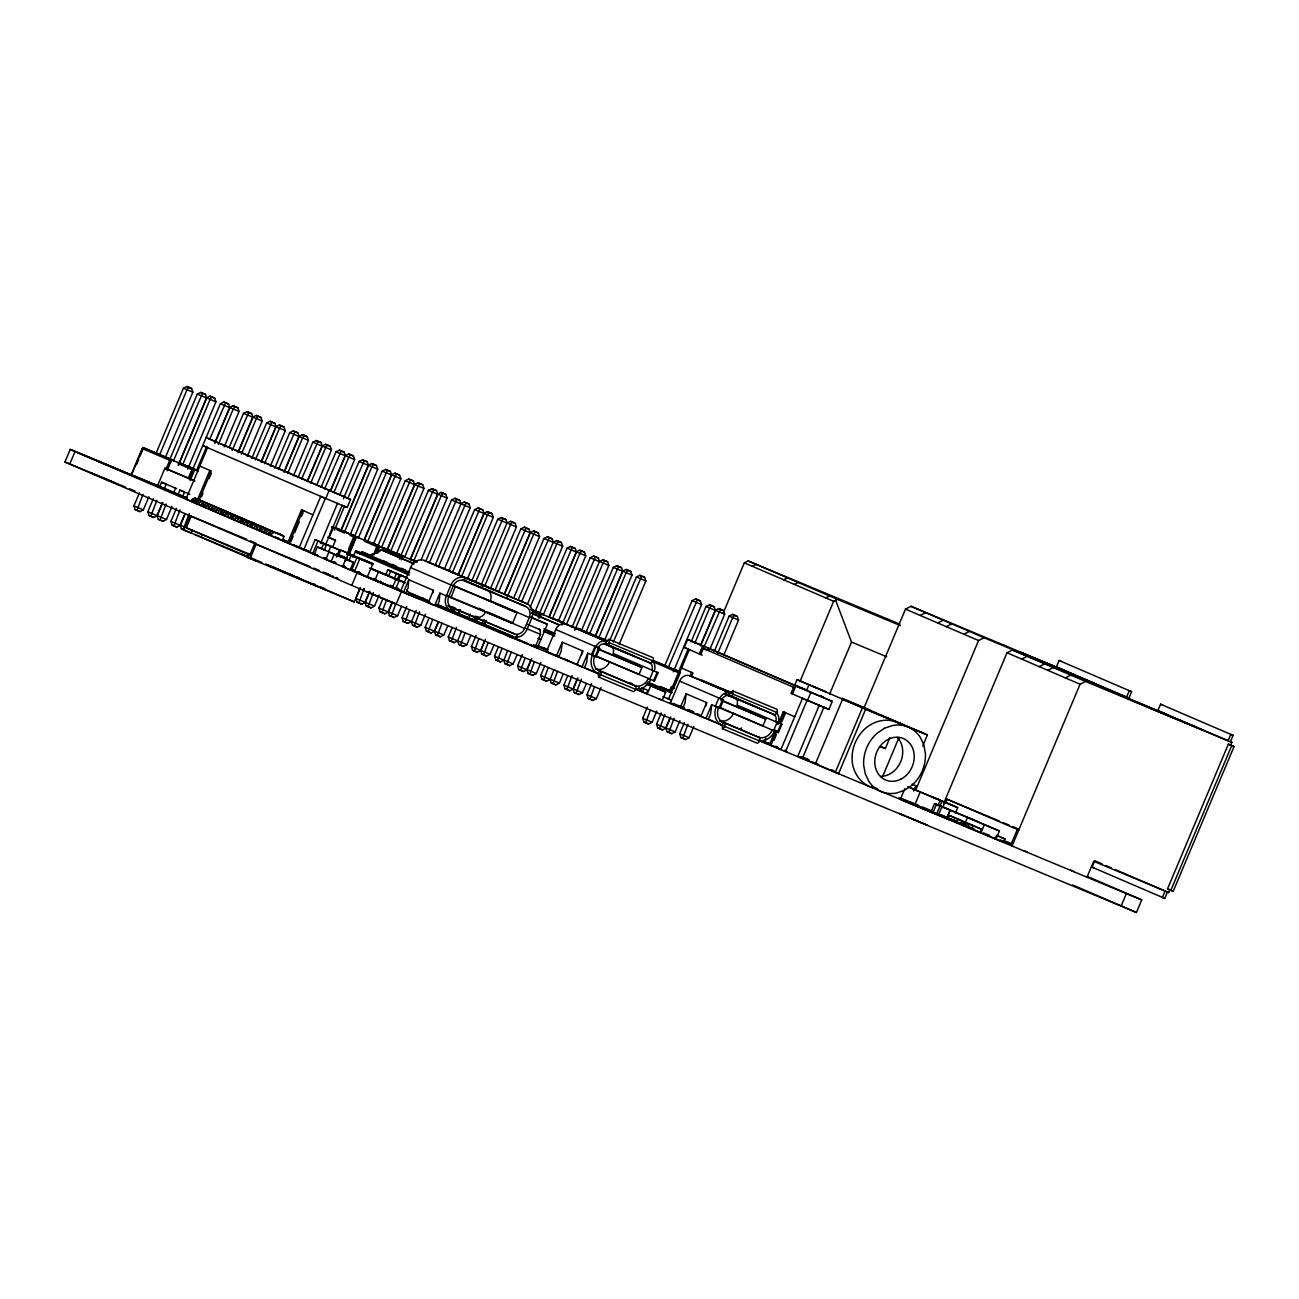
<?xml version="1.0" encoding="UTF-8"?>
<svg xmlns="http://www.w3.org/2000/svg" width="1299" height="1299" viewBox="0 0 1299 1299"><rect width="100%" height="100%" fill="white"/><g stroke="black" fill="none" stroke-linecap="round" stroke-linejoin="round"><path stroke-width="1.5" d="M189.248 513.625L183.159 529.667L181.373 528.888L180.171 525.169L184.88 513.949M432.583 593.302L433.46 590.347L408.779 579.727L408.113 587.814L405.921 593.042L400.774 590.85L410.565 567.566A11.87 10.1 -66.7 0 1 424.481 560.502L486.476 586.336A11.87 10.1 -66.7 0 1 488.733 587.716M486.264 586.287L526.874 603.71A11.87 10.1 -66.7 0 1 531.6 618.535L526.988 629.479A11.87 10.1 -66.7 0 1 513.073 636.542L451.078 610.725A11.87 10.1 -66.7 0 1 446.353 595.884L439.906 593.123L439.241 601.21L437.049 606.438M581.692 654.712L582.78 651.01L562.24 642.161L561.2 651.14L558.814 656.807L546.457 651.513L555.712 629.495A8.898 7.567 -66.7 0 1 566.153 624.202M555.712 629.495L599.651 648.38L596.144 656.726L587.798 653.153L586.758 662.149L584.388 667.816M686.099 693.763L685.06 702.743L682.689 708.41L680.351 707.435L686.099 693.763L706.656 702.597L705.568 706.315M682.689 708.41L670.333 703.116L679.588 681.098L723.527 699.982L720.019 708.328L711.673 704.756L710.634 713.752L708.264 719.402M516.677 612.267L455.186 586.693L451.013 597.751L512.504 623.325L517.083 612.495L453.237 585.362M535.35 646.967L540.465 634.367L540.075 629.674L538.224 628.878M1087.166 876.338L1141.74 899.882L1136.446 912.466L371.741 593.968L64.95 461.989L70.243 449.405L187.088 497.972M69.724 464.1L75.017 451.516L70.243 449.405M158.673 486.589L131.167 474.752L142.192 448.512L143.117 448.886L140.162 455.884M132.287 473.063L143.004 447.57L157.179 453.481M136.492 464.636L138.701 459.391M143.02 494.367L136.931 510.41L135.145 509.63L133.943 505.912L139.448 492.824M155.945 453.595L183.435 388.19L186.894 386.534L189.8 387.752L191.602 388.515L192.837 392.152L165.346 457.557M159.517 455.121L187.007 389.732L188.68 387.297L191.602 388.515M135.145 509.63L139.854 511.611L143.361 509.874L148.849 496.803M178.174 495.049L164.177 489.025L166.223 484.17L161.563 482.221L159.517 487.076L157.374 486.151L164.908 468.241L194.882 480.727M156.887 500.245L150.798 516.271L149.012 515.508L147.81 511.774L153.314 498.702M169.796 459.456L197.286 394.068L200.76 392.412L205.469 394.393L206.703 398.03L178.418 465.302M166.028 469.101L169.714 460.349L170.624 460.723L166.954 469.475M167.051 470.823L171.647 459.895L143.004 447.57M173.384 460.999L202.547 393.175L200.76 392.412M166.142 503.996L160.053 520.038L158.267 519.259L157.065 515.541L162.554 502.453M178.272 465.091L206.541 397.819L210 396.163L212.922 397.38L214.708 398.143L215.943 401.781L187.673 469.053M149.012 515.508L153.72 517.489L157.211 515.752L162.716 502.664M182.639 464.75L210.129 399.361L211.802 396.926L214.708 398.143M185.984 498.394L182.477 496.9L184.523 492.045L179.863 490.096L177.817 494.951L173.514 493.1L175.56 488.245M158.267 519.259L162.96 521.24L166.467 519.503L171.971 506.415M188.972 476.587L191.18 471.342M179.993 509.874L173.92 525.9L172.118 525.137L170.916 521.402L176.42 508.331M189.102 477.87L220.408 403.697L223.866 402.041L228.575 404.021L229.809 407.659L214.887 443.154M189.151 478.73L192.82 469.978L187.316 467.608M190.06 479.104L193.746 470.352L191.911 469.589M190.174 480.451L194.753 469.524L178.596 462.59M196.49 470.628L206.703 446.336M209.853 438.867L225.669 402.804L223.866 402.041M207.564 447.684L186.017 498.93L196.052 503.249L209.853 470.417M214.725 442.943L228.868 409.315M172.118 525.137L176.826 527.118L180.334 525.381L185.043 514.16M193.941 502.502L194.801 500.44L197.416 499.125L225.945 511.27M218.313 444.485L233.235 408.99L234.908 406.555L237.831 407.772L239.065 411.41L224.142 446.921M186.293 527.816L191.18 516.19L189.751 515.573L183.711 529.943L191.083 533.11L192.236 530.382L186.293 527.816L251.113 554.819M199.023 500.212L211.282 471.034L199.819 466.097M201.442 496.916L202.985 493.279M209.107 478.682L211.412 473.209M196.181 503.46L197.058 501.414L199.673 500.099L202.222 501.187L199.624 502.518L198.763 504.564L206.833 508.006M203.57 506.642L204.43 504.597L207.044 503.265M229.387 446.953L243.514 413.309L246.989 411.669L251.681 413.65L252.932 417.288L238.009 452.783M232.18 450.363L248.775 412.433L246.989 411.669M211.851 505.343L209.253 506.659L208.376 508.705L216.462 512.147M192.236 530.382L202.287 534.685L201.183 537.315L257.251 561.444M213.198 510.783L214.059 508.737L216.673 507.406M238.626 450.704L252.769 417.076L256.228 415.42L260.937 417.401L262.171 421.038L247.248 456.534M241.419 454.114L256.341 418.619L258.03 416.183L260.937 417.401M221.48 509.484L218.865 510.799L218.005 512.861L226.091 516.288M222.827 514.924L223.688 512.878L226.302 511.546M251.714 458.45L266.636 422.938L270.095 421.282L274.803 423.279L276.038 426.916L261.115 462.412M231.108 513.625L228.494 514.94L227.634 517.002L235.704 520.428M255.286 459.992L271.881 422.061L270.095 421.282M232.456 519.064L233.317 517.018L235.915 515.687M261.748 460.333L275.875 426.705L279.35 425.049L284.043 427.03L285.293 430.667L270.371 466.162M240.737 517.765L238.123 519.097L237.262 521.143L242.832 523.432M264.541 463.743L279.464 428.232L281.136 425.812L284.043 427.03M242.069 523.205L242.929 521.159L245.543 519.844M250.366 521.906L247.752 523.237L246.891 525.283L260.547 530.999M274.82 468.078L289.742 432.567L293.201 430.911L297.909 432.908L299.143 436.545L284.221 472.04M251.697 527.362L252.558 525.299L255.172 523.984M278.408 469.621L295.003 431.69L293.201 430.911M256.52 529.424L257.381 527.378L259.979 526.046L283.702 536.13M249.83 555.16L254.718 543.534L256.147 544.151L250.106 558.505L247.167 557.239L248.32 554.511M284.075 471.829L298.997 436.334L302.456 434.678L305.362 435.879L307.165 436.659L308.399 440.296L293.477 475.791M264.801 528.125L262.187 529.44L261.326 531.502L270.273 535.091M287.647 473.372L302.57 437.86L304.242 435.441L307.165 436.659M266.133 533.564L267.009 531.518L269.607 530.187M274.43 532.265L271.816 533.597L270.955 535.643L290.05 543.664M297.926 477.707L312.848 442.196L316.323 440.54L321.032 442.537L322.266 446.174L307.343 481.669M301.514 479.25L318.109 441.319L316.323 440.54M307.181 481.458L322.103 445.947L325.562 444.307L328.485 445.508L330.271 446.288L331.505 449.925L316.583 485.42M310.77 483.001L325.692 447.489L327.364 445.07L330.271 446.288M303.852 510.848L301.514 509.874L287.728 542.706L282.37 540.4L284.091 536.292L204.479 502.161L201.865 503.492L200.988 505.538M302.959 510.491L289.157 543.323L299.176 547.626L320.723 496.38L347.174 507.471L350.551 499.449L205.924 437.503L350.551 499.449M290.814 541.845L293.119 536.373M294.646 532.736L299.257 521.792M301.547 516.32L303.089 512.667M321.048 487.336L335.97 451.825L339.429 450.168L344.138 452.149L345.372 455.803L330.449 491.298M324.62 488.879L341.231 450.948L339.429 450.168M303.836 549.574L325.383 498.313M329.118 490.519L325.74 498.54L202.563 445.525L207.921 447.749M330.287 491.087L344.43 457.443M333.875 492.63L348.798 457.118L350.47 454.699L353.393 455.917L354.627 459.554L339.705 495.049M316.988 555.355L309.812 552.27L315.105 539.686L339.38 549.964L336.36 557.141M312.718 553.52L318.011 540.936M324.929 550.11L317.394 546.976L314.277 554.397L317.281 555.647M320.577 543.632L337.513 503.363M321.438 548.779L323.695 543.388M343.374 498.832L359.076 461.454L362.551 459.797L367.244 461.778L368.494 465.432L341.004 530.82M329.475 535.123L331.683 529.878M325.221 545.629L342.173 505.311L347.174 507.471M328.842 538.224L333.437 527.297L354.708 536.146M324.295 550.013L326.569 544.622L315.105 539.686M334.379 530.268L344.592 505.977M347.742 498.491L364.337 460.577L362.551 459.797M328.566 551.669L330.839 546.278M332.512 547.48L335.515 540.319L328.192 537.169M340.841 530.609L368.331 465.204L371.79 463.548L374.713 464.766L376.499 465.545L377.733 469.183L350.243 534.571M331.083 561.639L334.2 554.202M344.414 532.152L371.904 466.747L373.592 464.328L376.499 465.545M338.373 555.761L340.744 550.143L372.975 563.701L367.292 576.821L354.481 571.495L359.774 558.911L348.311 553.975L345.29 561.168M348.554 549.233L353.701 536.99L355.536 537.754L348.911 553.504M347.06 554.364L382.198 471.082L385.657 469.426L390.366 471.407L391.6 475.044L364.11 540.449M347.255 554.868L354.611 537.364M348.895 555.128L356.543 536.925L377.83 545.775L373.998 554.884M348.944 560.616L351.217 555.225M358.28 538.03L387.443 470.206L385.657 469.426M352.971 557.417L355.747 550.841L364.061 554.3M353.296 562.305L350.162 569.741L342.644 566.608L345.761 559.171L353.296 562.305L317.394 546.976M364.743 538.371L391.437 474.833L394.912 473.177L399.605 475.174L400.855 478.811L373.365 544.2M351.607 570.261L356.9 557.677L372.586 564.237L361.122 559.317M367.536 541.78L395.026 476.376L396.698 473.956L399.605 475.174M367.39 555.696L367.974 554.316L361.463 551.653L363.476 552.546L362.908 553.926L361.252 553.163M351.72 585.459L357.014 572.875L75.017 451.516M374.599 551.864L376.807 546.619L378.642 547.382L376.434 552.627M247.167 557.239L354.286 601.908L360.326 587.554M364.11 588.756L358.816 602.931L357.03 602.151L355.829 598.433L359.742 589.08M377.814 546.116L405.304 480.711L408.763 479.055L413.472 481.036L414.706 484.673L387.216 550.078M375.525 552.254L377.733 546.993M377.36 552.01L379.665 546.538L400.936 555.404M381.403 547.658L410.565 479.834L408.763 479.055M373.365 592.506L368.055 606.682L366.269 605.919L365.068 602.184L368.997 592.847M387.07 549.867L414.56 484.462L418.018 482.806L420.925 484.024L422.727 484.787L423.961 488.44L396.471 553.829M357.03 602.151L361.723 604.149L365.23 602.395L369.939 591.191M369.354 568.101L378.415 571.998L375.021 580.052L367.779 576.935M390.642 551.409L418.132 486.005L419.804 483.585L422.727 484.787M385.543 575.23L387.8 569.839L403.534 576.431M366.269 605.919L370.978 607.9L374.485 606.146L379.194 594.942M388.45 576.48L390.707 571.089M386.436 600.252L381.922 612.56L380.136 611.78L378.935 608.062L382.864 598.709M399.41 559.057L428.426 490.34L431.885 488.684L436.594 490.665L437.828 494.302L410.338 559.707M401.245 559.82L402.771 556.167L383.026 547.707L386.534 549.022M394.133 578.932L396.406 573.541L407.383 578.12M404.509 557.287L433.671 489.447L431.885 488.684M367.601 576.788L392.558 587.359L395.935 579.305L378.415 571.998M396.991 580.166L399.264 574.775L387.8 569.839M398.355 580.572L400.628 575.181L407.805 578.266M403.096 591.824L395.822 588.593L399.215 580.539L372.082 568.865L405.191 582.65M395.692 604.003L391.178 616.311L389.391 615.547L388.19 611.813L392.103 602.476M410.175 559.496L437.666 494.091L441.124 492.435L445.833 494.416L447.067 498.069L421.152 559.723M380.136 611.78L384.845 613.778L388.336 612.024L392.266 602.687M413.764 561.038L441.254 495.633L442.927 493.214L445.833 494.416M396.163 604.214L401.456 591.63L600.203 674.425M403.599 592.068L408.779 579.727M389.391 615.547L394.084 617.528L397.591 615.775L401.521 606.438M409.558 609.881L405.044 622.189L403.242 621.409L402.041 617.691L406.766 606.471M425.617 561.623L451.532 499.969L454.991 498.313L459.7 500.294L460.934 503.931L435.019 565.601M429.19 563.165L456.793 499.076L454.991 498.313M403.242 621.409L407.951 623.39L411.458 621.653L416.167 610.449M422.824 597.621L422.143 599.245L429.336 602.233M419.593 611.764L414.284 625.939L412.497 625.16L411.296 621.442L420.697 625.404L425.423 614.2M438.445 566.916L466.032 502.843L468.955 504.044L470.189 507.682L444.274 569.352M433.46 590.347L428.264 602.687L434.71 605.464L439.906 593.123M432.664 619.509L428.15 631.817L426.364 631.038L425.163 627.32L429.092 617.967M448.723 571.251L474.638 509.598L478.113 507.941L482.806 509.922L484.056 513.56L458.125 575.23M452.312 572.794L479.899 508.705L478.113 507.941M446.353 595.884L450.948 584.956A11.87 10.1 -66.7 0 1 464.88 577.893L526.874 603.71M441.92 623.26L437.406 635.568L435.603 634.789L434.402 631.07L438.331 621.718M457.979 575.019L483.894 513.349L487.352 511.692L490.275 512.91L492.061 513.673L493.295 517.311L467.38 578.981M426.364 631.038L431.057 633.019L434.564 631.282L438.494 621.945M461.551 576.545L487.466 514.891L489.155 512.472L492.061 513.673M449.892 611.261L451.873 606.552M453.335 607.169L451.354 611.878L445.622 609.426M464.88 579.192L465.448 577.828L461.989 576.35L495.845 590.412M454.001 607.38L452.02 612.089L457.751 614.541L459.732 609.832M435.603 634.789L440.312 636.786L443.82 635.032L447.749 625.696M453.448 612.706L455.429 607.997M456.566 627.271L451.256 641.446L449.47 640.667L448.269 636.948L452.198 627.596M471.829 580.88L497.761 519.227L501.219 517.57L505.928 519.551L507.162 523.188L497.761 519.227M458.303 614.752L460.333 609.913M475.418 582.423L503.005 518.333L501.219 517.57M449.47 640.667L454.179 642.648L457.686 640.91L461.454 631.346M481.247 584.859L507 522.977L510.475 521.321L515.167 523.302L516.417 526.939L490.486 588.609M470.433 613.956L468.403 618.795L473.908 621.166L475.937 616.327M482.351 586.482L482.936 585.118L479.477 583.624M465.026 632.889L460.512 645.197L458.726 644.418L457.524 640.699L466.926 644.661L470.855 635.325M484.673 586.174L510.588 524.52L512.261 522.084L515.167 523.302M477.772 617.122L475.824 622.042L463.142 616.587M478.893 638.767L474.379 651.075L472.592 650.296L471.391 646.561L476.1 635.357M494.951 590.509L520.867 528.855L524.325 527.199L529.034 529.18L530.268 532.817L504.353 594.487M486.459 620.37L484.235 625.663L481.897 624.689L484.089 619.461M483.942 625.371L485.972 620.532M498.524 592.052L526.127 527.962L524.325 527.199M488.148 642.518L483.618 654.826L481.832 654.047L480.63 650.328L484.559 640.975M504.986 592.393L530.122 532.606L533.58 530.95L538.289 532.931L539.523 536.568L513.608 598.238M472.592 650.296L477.285 652.277L480.792 650.539L485.501 639.319M507 597.67L533.694 534.149L535.367 531.713L538.289 532.931M481.832 654.047L486.54 656.027L490.048 654.29L493.961 644.953M501.999 648.396L497.485 660.688L495.698 659.924L494.497 656.19L498.426 646.853M518.057 600.138L543.989 538.484L547.447 536.828L552.156 538.809L553.39 542.446L543.989 538.484M521.646 601.681L549.233 537.591L547.447 536.828M495.698 659.924L500.407 661.905L503.898 660.168L507.665 650.604M527.475 604.116L553.228 542.235L556.686 540.579L561.395 542.56L562.629 546.197L535.139 611.602M515.362 639.059L516.84 635.52M517.246 635.211L515.735 638.799L537.445 647.779L547.334 624.251L530.788 617.139M511.254 652.147L506.74 664.455L504.954 663.675L503.752 659.957L513.154 663.919L517.083 654.582M530.106 607.299L556.816 543.778L558.489 541.342L561.395 542.56M448.512 606.389L514.225 633.798A8.898 7.567 -66.7 0 0 524.666 628.505L529.261 617.577A8.898 7.567 -66.7 0 0 525.722 606.454L463.061 579.809M525.121 658.025L520.607 670.316L518.804 669.553L517.603 665.819L522.328 654.615M538.078 616.814L567.095 548.113L570.553 546.457L575.262 548.438L576.496 552.075L549.006 617.48M538.955 618.275L540.433 614.768L534.003 612.024M539.913 617.577L541.456 613.94L562.727 622.806M543.177 615.044L572.356 547.22L570.553 546.457M534.36 661.776L529.846 674.084L528.06 673.304L526.858 669.586L530.788 660.233M548.844 617.252L576.35 551.864L579.809 550.208L582.715 551.426L584.518 552.189L585.752 555.826L558.261 621.231M518.804 669.553L523.513 671.534L527.021 669.797L531.729 658.577M552.432 618.795L579.922 553.406L581.595 550.971L584.518 552.189M528.06 673.304L532.769 675.285L536.26 673.548L540.985 662.328M548.227 667.654L543.713 679.945L541.927 679.182L540.725 675.448L544.654 666.111M561.931 624.998L590.201 557.726L593.675 556.086L598.368 558.067L599.618 561.704L590.201 557.726M566.299 624.673L595.462 556.849L593.675 556.086M556.475 655.833L562.24 642.161M541.927 679.182L546.619 681.163L550.127 679.426L553.894 669.862M572.128 627.108L599.456 561.493L602.915 559.837L607.623 561.817L608.858 565.455L581.367 630.859M557.482 671.404L552.968 683.712L551.166 682.933L549.964 679.198L559.382 683.177L563.311 673.824M574.759 630.291L603.028 563.035L604.717 560.6L607.623 561.817M607.331 640.716L577.811 628.407L594.13 636.007M572.128 675.415L566.819 689.574L565.033 688.811L563.831 685.076L567.76 675.74M585.833 632.759L613.323 567.354L616.781 565.698L621.49 567.695L622.724 571.333L595.234 636.721M589.405 634.302L618.568 566.478L616.781 565.698M582.78 651.01L577.032 664.682L582.049 666.842L587.798 653.153M573.866 686.96L577.016 679.491M595.868 634.643L622.562 571.122L626.037 569.465L630.729 571.446L631.98 575.084L604.49 640.488M565.033 688.811L569.741 690.792L573.249 689.055L577.958 677.834M596.144 656.726L591.467 654.777L594.974 646.431L595.884 646.788A8.898 7.567 -66.7 0 1 606.341 641.495L608.987 639.319L653.267 657.765L653.543 661.126L650.896 663.286L605.188 644.223A5.943 5.05 -66.7 0 0 598.222 647.763M581.384 679.166L576.074 693.325L574.288 692.562L573.086 688.827L582.488 692.805L586.417 683.453M598.66 638.053L626.15 572.664L627.823 570.229L630.729 571.446M609.572 661.759A11.87 10.1 -66.7 0 1 595.656 668.823L635.812 686.099L636.104 689.542L633.539 691.669L598.579 677.104L598.287 673.661A14.841 12.617 -66.7 0 1 592.376 655.134L595.884 646.788M595.234 656.352L598.742 648.006L599.651 648.38M605.188 644.223L606.617 640.813L577.811 628.407M594.455 686.911L589.941 699.203L588.155 698.44L586.953 694.705L591.662 683.501M609.718 640.521L636.429 576.983L639.887 575.327L644.596 577.324L645.847 580.962L619.136 644.483M594.715 656.109A11.87 10.1 -66.7 0 0 599.44 670.933L598.287 673.661L585.508 668.157M613.307 642.063L641.69 576.106L639.887 575.327M588.155 698.44L592.847 700.421L596.355 698.683L601.064 687.463M597.816 648.672L641.933 667.491L639.059 674.327L594.309 655.686M637.988 690.142L639.173 687.301M640.326 691.117L641.755 687.691M642.161 687.902L640.797 691.133L647.292 693.926L650.669 685.872L645.603 683.696M642.502 691.864L643.849 688.632L647.795 690.337L646.447 693.569M653.267 670.706L658.008 672.687L654.501 681.033L649.76 679.052L653.267 670.706L613.079 653.413A5.943 5.05 -66.7 0 0 610.725 646.009L605.188 643.703M650.198 710.504L645.668 722.796L643.882 722.033L642.68 718.298L647.389 707.094M664.682 665.981L692.172 600.593L695.631 598.936L700.34 600.917L701.574 604.555L673.304 671.827M668.254 667.524L697.417 599.7L695.631 598.936M643.882 722.033L648.591 724.014L652.082 722.276L656.807 711.056M648.802 684.865L665.721 692.14L662.344 700.193L658.853 698.7M708.54 648.363L707.728 650.312L703.311 648.461L700.762 654.55L684.281 647.454L687.658 639.433L709.108 648.38L832.286 701.395L828.908 709.4L790.994 693.39L793.559 687.301M668.985 692.237L671.242 686.846L674.149 688.097M664.844 714.515L659.535 728.674L657.749 727.911L656.547 724.176L661.256 712.972M678.533 671.859L687.967 649.435M691.1 641.966L706.023 606.454L709.498 604.798L712.404 606.016L714.206 606.795L715.44 610.433L700.518 645.928M670.365 691.994L678.451 672.752L679.361 673.126L651.854 661.288M668.53 699.041L689.298 649.614M673.499 688.697L680.384 672.297L653.527 660.736L674.278 669.472M694.689 643.508L709.611 607.997L711.284 605.578L714.206 606.795M669.911 703.344L671.274 700.112L667.329 698.407M674.084 718.266L668.79 732.425L667.004 731.662L665.802 727.927L669.716 718.591M701.135 643.849L714.499 612.089M657.749 727.911L662.458 729.892L665.949 728.154L670.674 716.934M690.045 676L691.588 672.362M691.474 676.617L693.017 672.979L681.553 668.043M703.928 647.259L720.539 609.328L718.737 608.565L715.278 610.221L724.68 614.183L709.757 649.679M723.105 613.355L744.327 562.857L748.11 560.941L899.801 624.121M667.004 731.662L671.697 733.643L675.204 731.905L679.913 720.685M731.207 692.318L701.395 680.692L731.272 693.114M687.95 724.144L682.657 738.303L680.855 737.54L679.653 733.805L684.378 722.601M714.223 651.595L729.145 616.083L732.604 614.427L735.526 615.645L737.312 616.424L738.546 620.061L723.624 655.557M717.795 653.137L732.717 617.626L734.406 615.206L737.312 616.424M680.855 737.54L685.563 739.521L689.071 737.767L693.78 726.563M706.656 702.597L700.908 716.285L705.925 718.444L711.673 704.756M720.019 708.328L715.343 706.364L718.85 698.034L719.76 698.391A8.898 7.567 -66.7 0 1 730.2 693.098L732.847 690.922L777.143 709.368L777.419 712.729L774.772 714.888L725.362 694.251M719.094 707.955L722.601 699.609L723.527 699.982M721.692 700.275L765.793 719.094L762.919 725.93L718.185 707.289M765.825 738.238L764.104 742.33L769.463 744.636L775.584 730.054M764.185 742.703L765.631 739.293M777.127 722.309L781.884 724.29L778.377 732.636L773.619 730.655L777.127 722.309L736.955 705.016A5.943 5.05 -66.7 0 0 734.601 697.595L726.287 694.153M777.89 724.582L783.248 711.82L785.586 712.778L781.754 721.903M797.034 679.637L794.761 685.011L806.728 690.159L809.001 684.784L825.872 691.815L797.034 679.637L850.277 702.434M777.013 730.671L770.892 745.253L780.91 749.572L802.457 698.31L828.908 709.4M780.082 723.364L784.693 712.42M792.439 694.007L795.8 685.986L800.216 687.821M774.09 740.138L776.38 734.666M799.875 681.748L833.649 601.291L837.433 599.375L900.353 625.582M785.57 751.52L807.117 700.258M807.475 700.47L810.836 692.448L707.111 647.746M797.7 756.554L819.247 705.308M823.907 707.241L802.36 758.502L799.015 757.057M829.558 694.283L851.495 642.079L835.647 600.284M815.447 763.763L842.564 699.235L927.405 734.925L922.745 746.032M835.322 772.32L862.439 707.809L924.174 733.529M863.835 708.215L905.5 609.101L911.005 606.308L1064.384 670.446M842.564 699.235L865.67 709.205L838.553 773.701L799.047 756.7M885.301 748.614L880.332 746.47L885.301 748.614L889.815 737.864M882.606 776.575L898.876 737.848M900.304 799.421L904.818 788.655M913.603 791.026L915.795 785.781M915.763 789.889L978.553 640.537L984.057 637.744L1130.341 698.683L1128.912 698.066L1131.608 691.669L1059.091 660.493L1056.396 666.89L1126.574 697.108L1129.269 690.711L1131.608 691.669M937.082 813.921L914.902 804.633L920.195 792.033L907.79 786.691M934.566 803.545L941.905 806.711L938.511 814.765L931.188 811.599L934.566 803.545L999.418 831.003L996.041 839.057L992.566 837.563M933.039 812.411L936.433 804.357M937.927 805.77L940.2 800.363L909.69 787.438M936.676 813.97L942.035 801.061M943.48 803.886L1007.001 652.78L1012.506 650.003L1165.901 714.125M942.636 807.686L944.893 802.295L933.429 797.359L954.846 806.403M945.656 802.75L947.117 799.258L999.581 821.114M946.711 818.175L950.105 810.121M956.08 818.24L961.796 820.822L960.432 824.053L948.286 818.792L949.65 815.561L961.26 820.465M955.447 813.028L957.72 807.637L946.257 802.701M953.466 821.017L954.83 817.785L949.65 815.561M964.069 825.498L967.463 817.444L999.418 831.003M977.546 827.495L981.492 829.184L980.144 832.415L966.083 826.489L967.43 823.257M969.119 823.972L967.771 827.203L973.178 829.428M971.717 828.908L973.081 825.677M1001.026 837.27L1004.971 838.959L1003.607 842.19L980.989 832.789L984.366 824.735M995.196 838.683L996.544 835.452L1004.971 838.959M1017.312 829.46L1010.703 845.194L1012.132 845.811L1080.054 684.232L1085.558 681.439L1231.858 742.379L1230.705 745.106L1228.367 744.132L1167.541 888.857L1173.224 891.26L1234.05 746.552L1228.367 744.132M1087.052 877.02L1093.677 861.302L1168.727 892.559L1169.863 889.815L1167.541 888.857M1168.727 892.559L1167.428 892.007L1164.732 898.405L1092.086 867.164L1094.765 860.766L1102.169 863.949M1162.914 705.162L1160.592 704.188L1157.896 710.585L1228.091 740.787L1230.77 734.39L1233.108 735.364L1230.413 741.761L1231.858 742.379M1121.069 906.182L1126.363 893.598L1141.74 899.882M204.138 501.885L194.85 498.02L192.236 499.336L191.359 501.382L197.204 503.85M205.794 507.6L206.687 505.555L209.285 504.239M210.617 509.679L211.493 507.633L214.108 506.301M215.423 511.741L216.3 509.695L218.914 508.38L245.186 519.551M220.245 513.819L221.122 511.774L223.737 510.442M225.052 515.882L225.929 513.836L228.543 512.52M229.874 517.96L230.751 515.914L233.349 514.599M234.681 520.022L235.557 517.992L238.172 516.661L266.701 528.823M239.487 522.101L240.38 520.055L242.978 518.739M244.309 524.179L245.186 522.133L247.8 520.802M249.116 526.241L249.993 524.195L252.607 522.88M253.938 528.32L254.815 526.274L257.429 524.942M258.745 530.382L259.621 528.336L262.236 527.021M263.551 532.46L264.444 530.414L267.042 529.083M268.373 534.522L269.25 532.493L271.864 531.161M377.376 553.26L381.127 549.786L412.806 562.987M719.532 720.425L759.688 737.702L759.964 741.144L757.414 743.272L722.455 728.707L722.163 725.264A14.841 12.617 -66.7 0 1 716.252 706.737L715.343 706.364M606.617 644.84L609.263 642.68L608.987 639.319M598.579 677.104L601.161 674.977L600.869 671.551L599.44 670.933M730.493 696.443L733.139 694.283L732.847 690.922M722.455 728.707L725.037 726.579L724.745 723.153L719.63 720.945M371.222 555.793L381.127 549.786L414.008 563.945M376.142 552.757L381.127 549.786L369.906 555.209M752.381 566.315L756.148 564.399M783.752 579.825L787.535 577.909M794.403 584.404L798.187 582.488M825.774 597.913L829.558 595.997M920.195 615.434L925.7 612.641M937.732 622.968L943.236 620.175M739.115 729.307L741.713 727.992M946.321 626.67L951.826 623.877M963.842 634.221L969.346 631.428M1021.712 659.113L1027.217 656.32M1039.232 666.663L1044.737 663.87M1047.822 670.349L1053.327 667.572M1065.342 677.899L1070.847 675.107M412.497 625.16L417.206 627.157L420.697 625.404M458.726 644.418L463.418 646.415L466.926 644.661M504.954 663.675L509.646 665.656L513.154 663.919M551.166 682.933L555.875 684.914L559.382 683.177M574.288 692.562L578.981 694.543L582.488 692.805M237.831 407.772L233.122 405.791L229.647 407.448L239.065 411.41M353.393 455.917L348.684 453.919L345.209 455.576L354.627 459.554M468.955 504.044L464.246 502.063L460.788 503.72L470.189 507.682M477.788 616.749L473.68 616.359M877.085 788.461C862.991 787.113 852.858 774.074 852.144 760.418A34.667 29.504 -66.7 0 1 865.702 728.171C874.909 720.312 889.36 716.999 899.898 724.111M446.791 595.527L478.665 608.776M395.237 603.629L370.247 593.042M899.005 813.32L927.746 825.417L916.282 820.513M64.95 461.989L116.309 483.277M364.158 589.308L363.46 589.015M658.008 672.687L657.115 672.33L653.608 680.676L654.501 681.033M781.884 724.29L780.991 723.933L777.484 732.279L778.377 732.636M591.467 654.777L592.376 655.134M368.088 592.149L366.497 591.532L377.96 596.436M370.166 555.306L370.312 555.404M326.017 558.505L324.425 557.888L326.374 558.749M344.982 566.526L343.115 565.763M373.739 578.558L374.794 578.932M117.105 483.959L118.615 484.592M393.954 603.109L388.904 601.015M900.288 813.84L905.338 815.934M99.877 461.811L95.412 459.992L102.426 463.029M120.011 470.4L124.477 472.219L102.93 463.077M1066.674 671.502L1018.692 651.562L1074.062 674.603M1095.885 684.07L1047.887 664.13L1049.511 664.828M1168.191 715.197L1120.209 695.257L1121.816 695.939M1197.386 727.765L1149.404 707.809L1204.758 730.85M390.528 585.524L392.054 586.158M326.877 573.687L328.403 574.32M336.295 577.714L337.837 578.347M1059.091 660.493L1061.413 661.467M1093.596 683.014L1033.403 657.895L1035.011 658.593M1195.096 726.693L1134.904 701.574L1136.511 702.272M1234.05 746.552L1231.712 745.577L1170.886 890.286L1173.224 891.26M851.495 642.079L886.681 656.726M718.737 608.565L723.446 610.546L724.68 614.183M192.837 392.152L183.435 388.19M215.943 401.781L206.541 397.819M262.171 421.038L252.769 417.076M285.293 430.667L275.875 426.705M308.399 440.296L298.997 436.334M331.505 449.925L322.103 445.947M377.733 469.183L368.331 465.204M400.855 478.811L391.437 474.833M423.961 488.44L414.56 484.462M447.067 498.069L437.666 494.091M493.295 517.311L483.894 513.349M516.417 526.939L507 522.977M539.523 536.568L530.122 532.606M562.629 546.197L553.228 542.235M585.752 555.826L576.35 551.864M608.858 565.455L599.456 561.493M631.98 575.084L622.562 571.122M206.703 398.03L197.286 394.068M229.809 407.659L220.408 403.697M252.932 417.288L243.514 413.309M276.038 426.916L266.636 422.938M299.143 436.545L289.742 432.567M322.266 446.174L312.848 442.196M345.372 455.803L335.97 451.825M368.494 465.432L359.076 461.454M391.6 475.044L382.198 471.082M414.706 484.673L405.304 480.711M437.828 494.302L428.426 490.34M460.934 503.931L451.532 499.969M484.056 513.56L474.638 509.598M530.268 532.817L520.867 528.855M576.496 552.075L567.095 548.113M622.724 571.333L613.323 567.354M645.847 580.962L636.429 576.983M701.574 604.555L692.172 600.593M715.44 610.433L706.023 606.454M738.546 620.061L729.145 616.083M870.736 710.504L841.882 698.326L904.315 724.956M865.67 709.205L927.405 734.925M238.009 451.078L242.41 452.913M801.515 687.837L804.893 689.233M819.945 695.663L823.615 697.206M810.836 692.448L832.286 701.395M684.281 647.454L689.655 649.695M702.272 655.151L699.333 653.933L702.694 645.912L687.658 639.433M431.982 563.685L459.424 575.246L449.178 570.846M475.759 585.264L494.692 593.14M525.722 606.454L463.727 580.621A8.898 7.567 -66.7 0 0 453.286 585.914L448.675 596.858A8.898 7.567 -66.7 0 0 452.231 607.981M165.541 457.086L156.14 453.107M166.11 457.199L171.436 459.408M178.531 462.363L188.664 466.714M194.541 469.036L189.232 466.828L194.59 469.134M336.766 528.287L340.306 529.765M343.959 531.356L350.438 534.1M354.562 535.691L351.006 534.214L354.595 535.756M365.198 540.124L373.56 543.729M379.438 546.067L374.128 543.843L379.503 546.148M390.09 550.5L396.666 553.358M402.56 555.696L397.234 553.471L400.823 555.014M411.832 559.625L416.865 561.769M530.982 609.312L535.35 611.131M535.919 611.244L541.228 613.453M551.864 617.886L558.456 620.76M559.025 620.873L564.351 623.082M575.749 627.953L581.562 630.388M598.855 637.582L604.684 640.001M171.647 459.895L192.918 468.76M194.753 469.524L198.309 471.001M402.771 556.167L416.963 562.077L409.721 558.879M530.755 609.475L539.605 613.177M564.562 623.569L607.185 641.316L597.816 637.549M679.588 681.098A8.898 7.567 -66.7 0 1 690.029 675.805L730.769 692.805M674.847 669.586L680.173 671.81L673.012 668.823M609.263 642.68L653.543 661.126M733.139 694.283L777.419 712.729M536.016 612.56L534.181 611.797L539.686 614.167M331.505 527.735L332.414 528.125M399.913 556.248L401.748 557.011L396.26 554.641M538.598 614.005L540.433 614.768M561.704 623.634L562.629 624.023M604.587 643.557L612.917 647.016M617.918 649.175L616.749 648.688L636.429 657.18M726.044 694.137L736.793 698.618M532.606 613.826L558.7 624.689L531.307 612.901M530.495 617.236L547.334 624.251M599.05 649.63L641.933 667.491M721.059 700.453L765.793 719.094M328.03 537.201L335.515 540.319M382.961 560.632L386.68 562.175M392.038 564.351L396 566.055M401.294 568.199L405.32 569.936M544.021 628.765L555.322 633.522M360.911 554.186L355.309 551.864L409.266 575.084M543.583 630.242L554.738 634.886M527.524 624.413L540.075 629.674M1003.315 822.673L1008.933 825.011M1012.684 826.57L1018.302 828.908M543.534 631.428L554.738 636.088M594.942 655.508L649.76 679.052M718.818 707.111L730.006 711.771M348.311 553.975L364.029 560.567M920.195 792.033L940.2 800.363M944.893 802.295L957.72 807.637M526.322 628.472L540.465 634.367M1092.086 867.164L1094.408 868.138M647.487 682.511L671.762 692.627M1164.732 898.405L1162.394 897.43L1165.089 891.033L1115.127 869.518M336.733 553.959L347.288 558.343M370.978 568.735L383.254 573.833M399.215 580.539L404.72 582.829M537.835 638.329L540.887 639.595M341.734 557.336L328.956 551.945L325.838 559.382L331.862 561.882M650.669 685.872L665.721 692.14M250.756 521.873L254.848 523.383M277.856 533.451L281.883 535.042M447.911 605.643L514.225 633.798M131.167 474.752L152.795 483.748M153.363 483.991L186.553 497.955L177.736 494.14M981.492 829.184L957.85 819.133L956.486 822.364L964.913 825.872M157.374 486.151L186.812 498.329M192.138 500.537L197.464 502.762M204.901 505.847L205.827 506.237M662.847 696.605L671.274 700.112M173.514 493.1L182.477 496.9M600.869 671.551L635.812 686.099M724.745 723.153L759.688 737.702M192.414 501.593L197.61 503.752M202.806 505.928L205.908 507.211M542.576 647.34L548.178 649.679M211.721 509.874L215.537 511.562M224.922 515.492L220.651 513.592L224.224 515.07M229.972 517.375L233.934 519.194M239.698 521.695L243.043 523.01M283.02 539.507L288.638 541.845M229.728 517.57L233.999 519.486M238.805 521.548L242.929 523.205M257.316 529.294L261.261 530.901M247.882 525.527L252.006 527.183L248.288 525.429L250.869 526.55M257.072 529.456L261.196 531.112M266.441 533.402L270.289 534.766M275.615 537.153L278.96 538.484M282.062 539.897L286.949 541.943M406.636 589.925A11.87 10.1 -66.7 0 0 410.679 593.334L428.914 600.934M438.039 604.733L513.073 636.542M275.518 537.38L279.204 538.809M281.688 539.978L288.508 542.657M293.639 545.028L308.789 551.328M533.564 644.71L546.635 650.149M679.345 705.698L684.541 707.858M294.094 545.239L315.966 554.624M351.331 569.352L354.854 570.813M358.167 571.933L359.969 572.68L359.044 572.421M673.093 703.327L684.508 708.085L679.215 705.795M688.097 709.579L693.455 711.803M804.974 758.161L808.644 759.688M918.555 805.412L909.186 801.515M922.306 806.971L931.675 810.868M941.028 814.782L946.662 817.12M950.397 818.679L956.015 821.017M959.766 822.576L965.384 824.914M309.812 552.27L318.223 555.81M333.697 561.736L335.499 562.483M342.14 565.666L345.664 567.127M357.111 571.885L360.635 573.346M373.203 578.591L376.872 580.117L373.154 578.51M394.766 587.651L398.436 589.178M410.338 594.049L415.712 596.306M421.103 598.547L430.099 602.281M445.313 608.679L480.955 623.65M680.497 706.51L683.745 707.874M688.567 709.936L693.455 711.982M775.844 746.259L777.224 746.828M785.083 750.237L786.463 750.822M800.817 756.862L808.027 759.801M918.945 806.094L900.516 798.171L903.877 799.616M923.199 807.816L926.219 809.066M940.508 814.993L946.565 817.493M949.878 818.89L965.303 825.303M968.616 826.7L974.234 829.038M983.603 832.935L989.659 835.436M1000.457 839.966L1012.132 844.805M323.906 558.261L327.575 559.788M345.177 567.241L342.189 565.991L345.55 567.436M354.789 571.187L351.087 569.709L354.448 571.154M438.315 605.967L469.589 618.941M476.489 621.831L481.978 624.105M485.095 625.663L505.717 634.269M766.654 742.687L770.323 744.213M799.843 756.635L809.196 760.532M812.93 762.091L818.549 764.429M939.599 814.879L946.939 817.932M952.216 820.221L963.826 825.125M332.593 562.256L335.597 563.506M406.863 593.188L428.93 602.379M436.285 605.448L439.955 606.974M445.606 609.28L481.409 624.446M546.457 651.513L576.366 664.227M563.636 658.674L569.157 660.98M670.333 703.116L672.655 704.09M687.496 710.277L693.017 712.566M696.702 714.109L700.388 715.635M764.949 742.46L771.557 745.269M774.366 746.405L778.231 748.045L774.025 746.438M901.587 799.453L917.792 806.338M914.058 804.779L903.99 800.639L933.023 812.833L922.956 808.692M931.188 811.599L948.286 818.792M949.829 819.296L964.946 825.726M968.258 827.106L973.065 829.103M765.095 742.719L771.785 745.61M783.995 750.562L787.34 751.877M1023.807 850.666L1027.558 852.225M1070.636 870.168L1074.387 871.726M381.857 583.089L371.79 578.948L400.823 591.142L390.772 587.002M635.747 689.233L723.689 725.849M759.233 740.657L1126.363 893.598M393.759 588.415L418.603 598.612L385.413 584.469M601.161 674.977L636.104 689.542M725.037 726.579L759.964 741.144M97.636 475.661L90.118 472.576L100.608 477.074M120.06 484.836L125.662 487.174M129.413 488.733L135.015 491.071M191.18 516.19L246.745 539.329M250.447 540.871L256 543.193M256.147 544.151L310.104 566.624M313.822 568.166L319.392 570.505M323.126 572.047L328.696 574.369M143.361 509.874L133.943 505.912M157.211 515.752L147.81 511.774M166.467 519.503L157.065 515.541M180.334 525.381L170.916 521.402M365.23 602.395L355.829 598.433M374.485 606.146L365.068 602.184M388.336 612.024L378.935 608.062M397.591 615.775L388.19 611.813M411.458 621.653L402.041 617.691M434.564 631.282L425.163 627.32M443.82 635.032L434.402 631.07M457.686 640.91L448.269 636.948M480.792 650.539L471.391 646.561M490.048 654.29L480.63 650.328M503.898 660.168L494.497 656.19M527.021 669.797L517.603 665.819M536.26 673.548L526.858 669.586M550.127 679.426L540.725 675.448M573.249 689.055L563.831 685.076M596.355 698.683L586.953 694.705M652.082 722.276L642.68 718.298M665.949 728.154L656.547 724.176M675.204 731.905L665.802 727.927M689.071 737.767L679.653 733.805M181.373 528.888L252.558 558.619L250.707 557.774M256.276 560.161L261.846 562.483M265.581 564.042L284.172 571.787M287.68 573.281L292.389 575.262M312.588 583.673L315.495 584.891L313.709 584.112M293.022 575.636L266.409 564.529L271.28 566.624M284.627 572.388L312.783 584.371L306.71 581.871M116.959 469.134L109.652 466.065M919.221 807.134L950.803 820.302L917.614 806.159M385.592 584.647L354.01 571.479L358.784 573.573M385.43 584.923L395.529 589.113M108.142 480.24L111.665 481.718M908.764 817.363L915.016 819.994M380.136 597.508L388.466 600.999M102.442 463.142L142.24 479.672L77.648 452.539L105.901 464.49M919.4 807.312L899.704 798.999M377.035 581.384L387.199 585.622M101.176 477.139L115.14 483.033M106.875 479.704L101.858 477.61M332.154 575.879L333.664 576.529M718.85 698.034L722.601 699.609M594.974 646.431L598.742 648.006M334.054 561.964L335.889 562.743M358.524 572.161L360.359 572.94M369.16 578.055L378.805 582.082M330.612 575.327L325.935 573.346M390.171 585.281L391.762 585.963M362.324 575.148L370.929 578.753M335.938 577.487L337.529 578.169M710.18 684.394L730.541 693.114M586.304 632.792L605.919 641.203L598.612 637.955M730.152 695.923L753.323 705.86M725.069 694.007L732.198 697.076M607.445 644.807L628.375 653.803M603.775 643.508L629.447 654.274M380.152 581.14L381.403 581.676M342.822 565.585L344.868 566.461M357.014 572.875L364.093 575.847M1160.592 704.188L1233.108 735.364M1004.192 645.327L1005.816 646.025M1105.709 689.006L1107.316 689.704M911.005 606.308L984.057 637.744M1012.506 650.003L1085.558 681.439M905.5 609.101L978.553 640.537M1007.001 652.78L1080.054 684.232M748.11 560.941L837.433 599.375M744.327 562.857L833.649 601.291M721.659 609.767L723.446 610.546M732.604 614.427L734.406 615.206M698.537 600.138L700.34 600.917M709.498 604.798L711.284 605.578M642.81 576.545L644.596 577.324M619.704 566.916L621.49 567.695M626.037 569.465L627.823 570.229M596.582 557.287L598.368 558.067M602.915 559.837L604.717 560.6M579.809 550.208L581.595 550.971M556.686 540.579L558.489 541.342M573.476 547.658L575.262 548.438M533.58 530.95L535.367 531.713M550.354 538.03L552.156 538.809M510.475 521.321L512.261 522.084M527.248 528.401L529.034 529.18M487.352 511.692L489.155 512.472M504.142 518.788L505.928 519.551M464.246 502.063L466.032 502.843M481.02 509.159L482.806 509.922M441.124 492.435L442.927 493.214M457.914 499.53L459.7 500.294M434.792 489.902L436.594 490.665M411.686 480.273L413.472 481.036M418.018 482.806L419.804 483.585M388.563 470.644L390.366 471.407M394.912 473.177L396.698 473.956M365.457 461.015L367.244 461.778M371.79 463.548L373.592 464.328M342.351 451.386L344.138 452.149M348.684 453.919L350.47 454.699M319.229 441.757L321.032 442.537M325.562 444.307L327.364 445.07M302.456 434.678L304.242 435.441M279.35 425.049L281.136 425.812M296.123 432.129L297.909 432.908M256.228 415.42L258.03 416.183M273.001 422.5L274.803 423.279M233.122 405.791L234.908 406.555M249.895 412.871L251.681 413.65M210 396.163L211.802 396.926M226.789 403.242L228.575 404.021M186.894 386.534L188.68 387.297M203.667 393.613L205.469 394.393M819.929 695.744L823.598 697.319M703.311 648.461L794.274 687.561M783.248 711.82L794.712 716.739M467.331 578.396L477.577 582.78M424.481 560.502L464.88 577.893M701.687 680.01L730.493 692.416L729.064 695.826A5.943 5.05 -66.7 0 0 722.098 699.365M690.029 675.805L730.2 693.098M596.42 636.672L607.201 641.284M301.514 509.874L312.978 514.81M485.112 589.015L486.183 589.486M557.19 620.11L564.399 623.179M571.511 626.264L587.668 633.198M466.179 581.14L474.573 584.729M534.084 610.481L541.277 613.55M548.405 616.635L606.341 641.495M530.658 609.328L543.355 614.654M728.479 695.079L774.772 714.888M410.37 559.025L413.959 560.567M387.264 549.396L390.837 550.938M401.099 555.339L404.671 556.881M364.142 539.767L367.731 541.31M363.509 539.621L381.565 547.252M604.603 643.476L650.896 663.286M336.814 528.449L358.443 537.64M331.748 526.468L335.337 528.011M383.416 549.136L395.334 554.251M364.889 541.472L378.642 547.382M337.188 529.878L344.527 533.045M350.032 535.383L355.536 537.754M179.246 462.736L182.834 464.279M187.397 466.065L196.652 470.238M164.275 456.436L173.546 460.609M178.142 463.662L186.406 467.218M142.192 448.512L170.624 460.723M529.261 617.577L490.308 600.804A8.898 7.567 -66.7 0 0 486.752 589.681M1105.871 865.54L1111.424 867.927M491.98 602.265L482.855 597.702M495.552 603.791L515.135 612.219M410.565 567.566L450.948 584.956M452.036 585.281L455.608 586.823M912.109 784.19L917.24 786.398M945.688 798.641L1018.741 830.077M363.476 552.546L409.623 572.404M164.908 468.241L194.184 480.841M355.747 550.841L409.039 573.785M731.84 712.55L773.619 730.655M977.822 821.634L941.061 806.176L950.3 810.154L946.922 818.208L939.388 815.025M478.941 608.289L484.283 610.595M487.839 612.121L512.764 622.854M487.563 612.543L524.666 628.505M447.213 595.494L450.769 597.037M478.259 608.646L512.082 623.195M363.671 559.707L372.975 563.701M648.12 682.202L672.038 692.481M340.744 550.143L350.048 554.153M447.441 596.225L451.013 597.751M327.933 545.028L339.38 549.964M996.706 835.403L999.337 836.54M975.858 826.765L963.485 821.553L962.137 824.784L966.083 826.489M1005.28 841.102L1010.849 843.506M336.912 554.153L345.875 558.002M940.963 815.285L946.711 817.769M949.553 818.987L957.395 822.446M968.372 827.171L974.445 829.688M979.121 831.766L979.966 832.139M983.911 833.828L989.546 836.264M999.662 840.502L1003.607 842.19M905.176 800.135L908.537 801.58M909.251 801.938L912.775 803.318M913.911 803.902L917.484 805.315M922.501 807.621L931.367 811.437M933.867 812.573L937.326 814.067M977.514 831.279L980.989 832.789M898.94 797.765L914.902 804.633M629.788 682.689L632.418 683.826M831.23 769.609L833.861 770.729M803.367 757.723L808.92 760.11M161.563 482.221L176.729 488.684M179.863 490.096L189.768 494.302M765.907 742.167L771.054 744.376M765.501 742.492L768.082 743.596M775.13 746.633L777.711 747.737M697.157 713.687L699.739 714.791M277.807 533.288L281.493 534.879M758.519 740.3L761.864 741.745M194.85 498.02L197.416 499.125M538.517 645.944L547.707 649.906M700.242 715.83L681.991 707.971A14.841 12.617 -66.7 0 1 679.166 706.25M707.549 718.98L722.163 725.264L723.316 722.536A11.87 10.1 -66.7 0 1 718.591 707.711M537.396 645.863L546.7 649.873M645.424 692.919L646.269 693.276M192.236 499.336L194.801 500.44M197.058 501.414L199.624 502.518M201.865 503.492L204.43 504.597M206.687 505.555L209.253 506.659M211.493 507.633L214.059 508.737M216.3 509.695L218.865 510.799M221.122 511.774L223.688 512.878M225.929 513.836L228.494 514.94M230.751 515.914L233.317 517.018M235.557 517.992L238.123 519.097M240.38 520.055L242.929 521.159M245.186 522.133L247.752 523.237M249.993 524.195L252.558 525.299M254.815 526.274L257.381 527.378M259.621 528.336L262.187 529.44M264.444 530.414L267.009 531.518M269.25 532.493L271.816 533.597M410.679 593.334L429.043 601.242M436.383 604.392L451.078 610.725M476.019 621.474L481.767 623.942M484.608 625.16L487.482 626.394M517.213 639.076L528.255 643.833M531.34 645.246L537.445 647.779M461.031 615.271L466.114 617.382M466.714 617.707L471.797 619.834M483.569 625.03L505.62 634.529M439.013 606.016L456.761 613.615M460.577 615.417L463.938 616.863M476.619 622.221L482.108 624.575M395.432 587.457L398.809 588.918M439.468 606.503L459.229 614.882M479.087 623.471L481.897 624.689M506.578 635.308L513.024 638.085M395.334 587.765L398.241 589.015M411.783 594.78L416.963 597.004M420.064 598.417L429.108 602.298M154.272 484.381L181.795 496.218M191.229 500.667L196.117 502.827M220.83 513.397L224.321 514.907M323.711 557.612L327.104 559.073M351.039 569.449L354.627 570.992M388.596 585.476L395.822 588.593M257.916 529.57L260.498 530.69M267.545 533.727L270.127 534.831M281.98 539.929L286.365 541.667M296.416 546.148L298.997 547.252M301.238 548.227L309.162 551.637M312.263 552.968L317.281 555.128M358.589 572.924L363.639 575.1M379.86 581.887L392.558 587.359M351.363 569.936L354.724 571.381M358.751 573.151L363.006 574.986M1072.568 884.928L1136.446 912.466M669.911 732.88L671.697 733.643M683.777 738.741L685.563 739.521M646.805 723.251L648.591 724.014M660.655 729.112L662.458 729.892M577.194 693.78L578.981 694.543M591.061 699.641L592.847 700.421M554.088 684.151L555.875 684.914M567.955 690.029L569.741 690.792M530.966 674.522L532.769 675.285M544.833 680.4L546.619 681.163M507.86 664.893L509.646 665.656M521.727 670.771L523.513 671.534M484.754 655.264L486.54 656.027M498.605 661.142L500.407 661.905M461.632 645.635L463.418 646.415M475.499 651.513L477.285 652.277M452.393 641.885L454.179 642.648M429.271 632.256L431.057 633.019M438.526 636.007L440.312 636.786M180.171 525.169L183.744 526.696M202.287 534.685L251.129 555.712M406.165 622.627L407.951 623.39M415.404 626.378L417.206 627.157M383.043 612.998L384.845 613.778M392.298 616.749L394.084 617.528M369.192 607.12L370.978 607.9M359.937 603.369L361.723 604.149M320.041 586.661L321.843 587.424M322.964 587.862L324.75 588.642M296.935 577.032L298.721 577.795M273.829 567.403L275.615 568.166M284.919 572.145L354.286 601.908M253.63 558.992L255.416 559.755M273.375 567.354L279.837 570.277M282.89 571.479L292.632 575.701M293.282 576.09L306.077 581.481M313.432 584.761L319.505 587.262M321.356 588.057L326.211 590.152M230.508 549.363L232.294 550.127M241.468 554.024L243.254 554.787M244.374 555.225L246.16 556.004M207.402 539.735L209.188 540.498M221.268 545.612L223.055 546.376M184.279 530.106L186.082 530.869M195.24 534.766L197.026 535.529M198.146 535.984L199.932 536.747M175.04 526.355L176.826 527.118M151.918 516.726L153.72 517.489M161.173 520.477L162.96 521.24M138.067 510.848L139.854 511.611M722.488 689.558L731.093 693.244M597.962 637.647L605.366 640.845M741.794 700.778L760.305 708.783M726.238 694.38L739.196 699.982M604.214 643.59L615.32 648.38M604.782 643.849L612.089 646.999M117.397 483.991L118.777 484.608M475.239 619.785A11.87 10.1 -66.7 0 1 472.674 619.152M485.696 611.748A8.898 7.567 -66.7 0 1 475.255 617.041M652.309 660.98A8.898 7.567 -66.7 0 1 654.16 671.063L651.822 670.089A5.943 5.05 -66.7 0 0 649.468 662.685M636.461 689.022A14.841 12.617 -66.7 0 0 650.653 679.409L648.315 678.435A11.87 10.1 -66.7 0 1 634.399 685.499M558.115 656.368A14.841 12.617 -66.7 0 1 555.29 654.647M776.185 712.583A8.898 7.567 -66.7 0 1 778.036 722.666L775.698 721.692A5.943 5.05 -66.7 0 0 773.343 714.271M760.337 740.625A14.841 12.617 -66.7 0 0 774.529 731.012L772.191 730.038A11.87 10.1 -66.7 0 1 758.275 737.085M733.448 713.362A11.87 10.1 -66.7 0 1 722.098 721.042M897.252 737.296A22.554 19.176 -66.7 0 1 900.694 761.685A22.554 19.176 -66.7 0 1 880.819 776.364M884.457 728.284L877.247 733.139A34.667 29.504 -66.7 0 0 863.689 765.387L865.296 773.895L868.885 781.43A35.69 30.364 -66.7 0 0 896.667 792.991L904.575 790.263L911.801 785.424A34.667 29.504 -66.7 0 0 925.359 753.176L923.751 744.652L920.147 737.134A35.69 30.364 -66.7 0 0 892.364 725.556L884.457 728.284M585.687 631.963L582.131 630.502L585.719 632.028M670.869 691.068L659.876 686.489L670.771 691.165M900.856 779.189A22.554 19.176 -66.7 0 0 907.546 741.112A22.554 19.176 -66.7 0 0 875.153 757.528A22.554 19.176 -66.7 0 0 900.856 779.189"/></g></svg>
